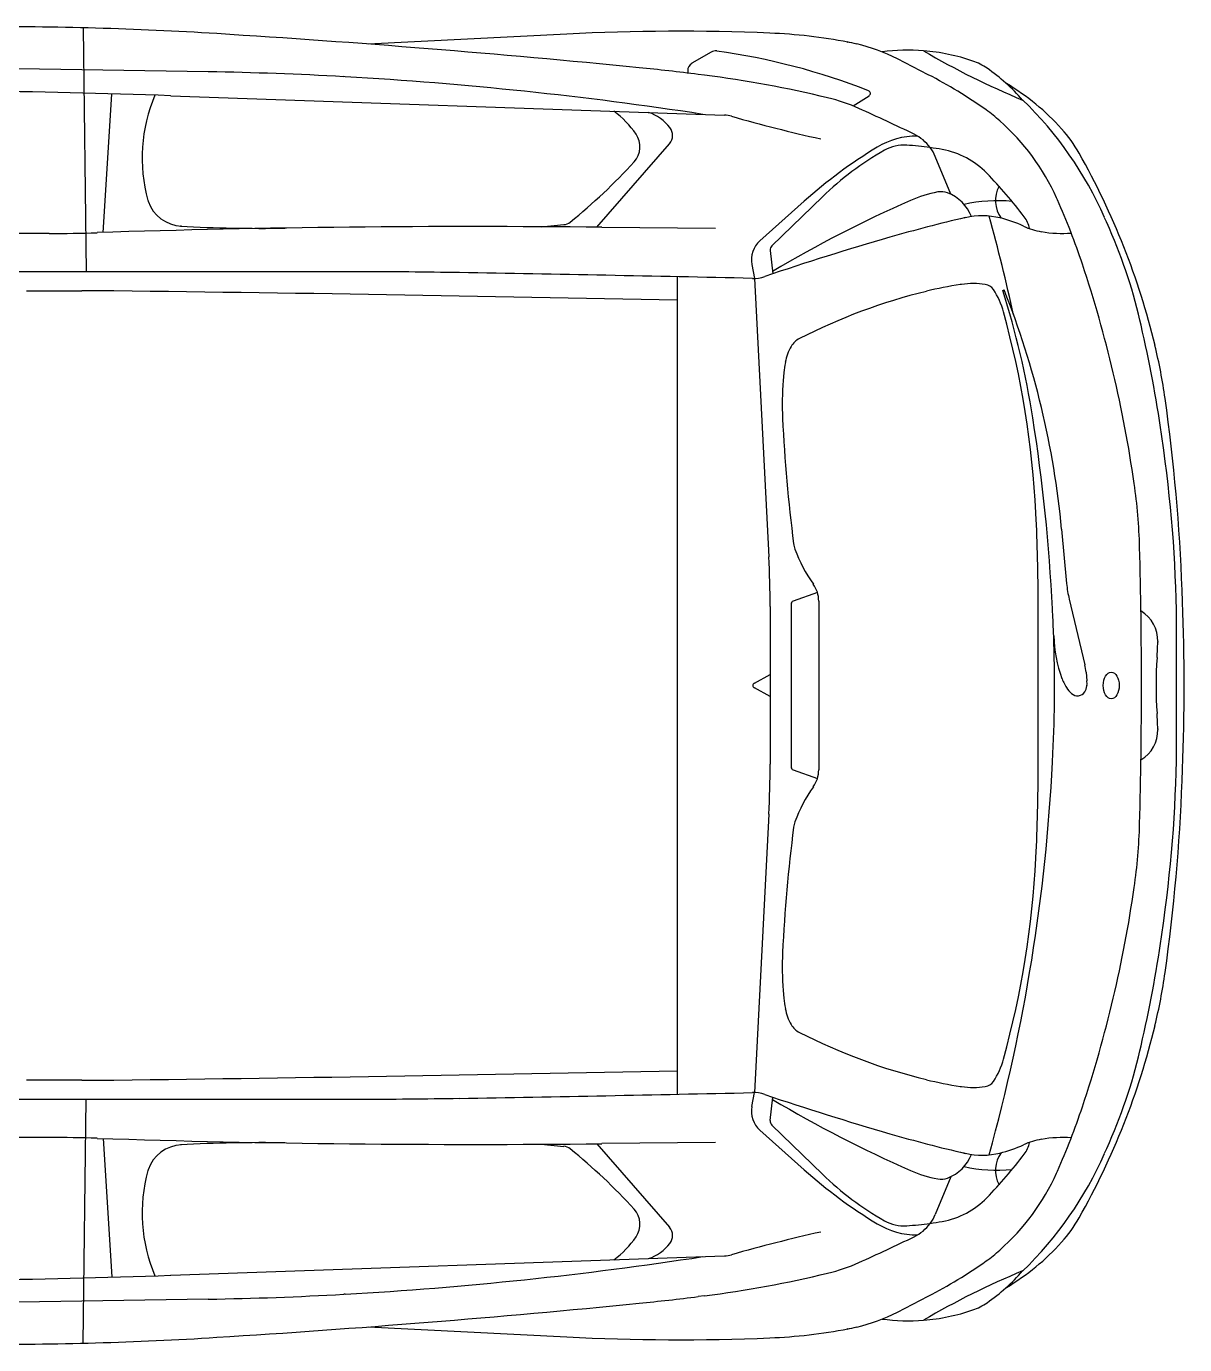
# Model space of a CAD drawing. Header units: millimetres. Extents: x 2646 to 50990, y 12226 to 40347.
# Drawn here: x 25830 to 27290, y 22324 to 23985 of the extents above; entities that cross this region are included whole.
import ezdxf

# ---------------------------------------------------------------- set-up
doc = ezdxf.new("R2010")
doc.units = ezdxf.units.MM

# ---------------------------------------------------------------- blocks, each defined once
blk = doc.blocks.new('A$C0C752781')
for p, q in [((2.4122, 1.7975), (2.4158, 1.4902)), ((3.0217, 1.7896), (2.7714, 1.7769)), ((3.3746, 1.7797), (3.3757, 1.7795)), ((3.2032, 1.7669), (3.1791, 1.7528)), ((2.5698, 1.7422), (1.9742, 1.7514)), ((3.4769, 1.7385), (3.438, 1.7584)), ((2.7423, 1.7359), (2.7406, 1.736)), ((3.1738, 1.7435), (3.1738, 1.7405)), ((3.195, 1.7378), (3.1869, 1.7389)), ((2.4373, 1.5398), (2.4485, 1.7141)), ((2.5225, 1.712), (3.2202, 1.6876)), ((3.3821, 1.6991), (3.4023, 1.7119)), ((3.0593, 1.5463), (3.1509, 1.6516)), ((3.5052, 1.5879), (3.4857, 1.6353)), ((3.3207, 1.5791), (3.2648, 1.5293)), ((3.3435, 1.5847), (3.2799, 1.5229)), ((3.6396, 1.581), (3.6386, 1.5833)), ((2.5361, 1.5477), (2.535, 1.5477)), ((2.9893, 1.5469), (3.0179, 1.5496)), ((3.209, 1.5447), (3.0656, 1.5462)), ((3.5226, 1.5581), (3.5217, 1.5579)), ((2.3693, 1.5385), (2.1281, 1.5385)), ((3.2777, 1.5171), (3.2811, 1.4877)), ((3.2547, 1.4995), (3.2581, 1.4819)), ((2.7588, 1.4902), (2.1348, 1.4902)), ((3.1607, 1.4839), (3.1607, 0.4543)), ((3.2581, 1.4819), (3.2761, 1.1313)), ((2.3407, 1.4664), (2.4106, 1.4664)), ((3.5187, 1.4743), (3.5172, 1.4741)), ((3.5707, 1.4667), (3.5724, 1.4674)), ((3.745, 1.4228), (3.7435, 1.4291)), ((3.2951, 1.3631), (3.2942, 1.3532)), ((3.2968, 1.376), (3.2968, 1.3758)), ((3.7735, 1.2654), (3.7706, 1.2856)), ((3.6126, 1.1859), (3.6125, 1.1865)), ((3.6448, 1.1659), (3.6512, 1.0974)), ((3.3373, 1.0862), (3.3065, 1.0752)), ((3.7973, 1.0744), (3.7967, 1.0892)), ((3.2777, 1.0684), (3.2777, 0.8698)), ((3.3041, 1.0719), (3.3041, 0.8663)), ((3.3389, 1.0753), (3.3389, 0.8629)), ((3.6154, 0.8673), (3.6154, 1.0709)), ((3.6339, 1.0547), (3.6333, 1.0658)), ((3.6544, 1.0777), (3.6741, 0.9953)), ((3.7898, 0.903), (3.7898, 1.0352)), ((3.766, 1.0244), (3.766, 1.0235)), ((3.2578, 0.9722), (3.2777, 0.983)), ((3.6757, 0.9858), (3.6767, 0.9751)), ((3.2777, 0.9552), (3.2578, 0.966)), ((3.6449, 0.9791), (3.6452, 0.978)), ((3.6511, 0.9664), (3.6511, 0.9665)), ((3.6768, 0.9692), (3.6767, 0.9687)), ((3.766, 0.9147), (3.766, 0.9138)), ((3.6333, 0.8724), (3.6339, 0.8835)), ((3.7967, 0.849), (3.7973, 0.8638)), ((3.3065, 0.863), (3.3373, 0.852)), ((3.2761, 0.8069), (3.2581, 0.4563)), ((3.6125, 0.7517), (3.6126, 0.7523)), ((3.7706, 0.6526), (3.7735, 0.6728)), ((3.2942, 0.585), (3.2951, 0.5751)), ((3.2968, 0.5624), (3.2968, 0.5622)), ((3.7435, 0.5091), (3.745, 0.5154)), ((2.4106, 0.4718), (2.3407, 0.4718)), ((3.2547, 0.4388), (3.2581, 0.4563)), ((3.2777, 0.4212), (3.2811, 0.4505)), ((3.5172, 0.4641), (3.5187, 0.4639)), ((2.1348, 0.448), (2.7588, 0.448)), ((2.4122, 0.1407), (2.4158, 0.448)), ((3.3435, 0.3535), (3.2799, 0.4153)), ((2.3693, 0.3997), (2.1281, 0.3997)), ((3.3207, 0.3591), (3.2648, 0.4089)), ((2.4373, 0.3984), (2.4485, 0.2241)), ((2.5361, 0.3905), (2.535, 0.3905)), ((2.9893, 0.3913), (3.0179, 0.3886)), ((3.0593, 0.3919), (3.1509, 0.2866)), ((3.209, 0.3936), (3.0656, 0.392)), ((3.5226, 0.3801), (3.5217, 0.3803)), ((3.5226, 0.3801), (3.5217, 0.3803)), ((3.5052, 0.3503), (3.4857, 0.3029)), ((3.6386, 0.3549), (3.6396, 0.3572)), ((2.5225, 0.2262), (3.2202, 0.2506)), ((2.7423, 0.2023), (2.7406, 0.2022)), ((3.195, 0.2004), (3.1869, 0.1993)), ((3.438, 0.1798), (3.4769, 0.1998)), ((2.5698, 0.1961), (1.9742, 0.1869)), ((2.7714, 0.1613), (3.0217, 0.1486)), ((3.3757, 0.1587), (3.3746, 0.1585))]:
    blk.add_line(p, q)
for centre, major_axis, ratio, start_param, end_param in [((2.3004, -2.4945), (-4.39, 0), 0.978, 4.648544, 4.718134), ((3.1629, -0.8748), (-2.728, 0), 0.978, 4.670489, 4.764172), ((1.6505, -12.4364), (14.5763, 0), 0.978, 1.470314, 1.506951), ((3.2496, 1.1474), (0.6585, 0), 0.978, 1.378121, 1.528896), ((3.3153, 1.4825), (-0.3096, 0), 0.978, 4.479616, 4.519713), ((3.3361, 1.5683), (-0.2195, 0), 0.978, 4.229298, 4.479616), ((3.2089, 1.7577), (0.011, 0), 0.978, 1.430424, 2.11084), ((3.0961, 0.9774), (0.8167, 0), 0.978, 1.187408, 1.430424), ((3.4517, 1.5301), (-0.2446, 0), 0.978, 4.633586, 4.847298), ((3.4517, 1.5301), (0.2446, 0), 0.978, 1.231651, 1.491993), ((3.9859, 2.6095), (-1.0023, 0), 0.978, 1.031168, 1.170895), ((2.8558, -0.7446), (2.5608, 0), 0.978, 1.441119, 1.470314), ((3.1848, 1.7435), (0.011, 0), 0.978, 2.11084, 3.141593), ((3.5087, 1.6882), (0.0732, 0), 0.978, 0.955053, 1.231651), ((3.4105, 1.5524), (0.2432, 0), 0.978, 0.705214, 0.955053), ((2.5062, -2.193), (-4.0241, 0), 0.978, 4.65411, 4.696596), ((2.4709, -2.8132), (4.6593, 0), 0.978, 1.415201, 1.512517), ((3.0119, 0.3644), (-1.4162, 0), 0.978, 4.471229, 4.582712), ((3.2083, 1.2377), (-0.5782, 0), 0.978, 4.080555, 4.229298), ((3.4203, 1.4773), (-0.299, 0), 0.978, 3.862395, 4.166406), ((2.1301, -9.0146), (10.9749, 0), 0.978, 1.535041, 1.558094), ((2.6961, 1.6336), (-0.2097, 0), 0.978, -0.39572, 0.263451), ((3.4003, 1.7149), (0.00366, 0), 0.978, -0.996892, 1.187408), ((3.2977, 1.5009), (-0.2195, 0), 0.978, 4.280446, 4.471229), ((2.2037, -0.8201), (-2.8328, 0), 0.978, 4.253232, 4.280446), ((3.4202, 1.5208), (0.2195, 0), 0.978, 0.83781, 0.938962), ((3.2588, 1.374), (-0.4788, 0), 0.978, 3.54683, 3.931769), ((3.0106, 1.5999), (-0.1178, 0), 0.978, 3.727506, 4.07444), ((3.1051, 1.6371), (-0.0584, 0), 0.978, 3.795995, 4.374158), ((3.2189, 1.6518), (-0.0366, 0), 0.978, 4.42818, 4.676634), ((3.783, 3.5406), (1.9754, 0), 0.978, 4.42818, 4.486895), ((3.3736, 1.4702), (-0.289, 0), 0.978, 3.553032, 3.979403), ((3.0844, 1.6478), (0.0293, 0), 0.978, -0.723272, 0.585913), ((3.1383, 1.662), (0.0165, 0), 0.978, -0.705143, 0.654403), ((3.4626, 1.5682), (-0.095, 0), 0.978, 4.704293, 5.269323), ((3.4348, 1.6153), (-0.0549, 0), 0.978, 3.766544, 4.253232), ((3.5117, 1.5558), (-0.1773, 0), 0.978, 3.646177, 3.862395), ((3.7462, 1.1228), (0.6315, 0), 0.978, 2.127731, 2.310323), ((3.4465, 1.6015), (-0.0494, 0), 0.978, 4.645611, 5.238619), ((3.4231, 1.26), (0.3993, 0), 0.978, 1.429633, 1.504018), ((3.4348, 1.6153), (0.0549, 0), 0.978, 0.382339, 0.624951), ((3.4231, 1.26), (0.3993, 0), 0.978, 1.391375, 1.429633), ((3.4761, 1.5457), (0.1024, 0), 0.978, 0.755448, 1.391375), ((2.5782, 2.0849), (0.7045, 0), 0.978, -0.882423, -0.723272), ((3.6161, 1.3159), (0.3871, 0), 0.978, 2.097027, 2.352203), ((2.8112, 1.1774), (0.9776, 0), 0.978, 0.232169, 0.504584), ((3.0859, 1.1863), (-0.6385, 0), 0.978, 3.781957, 3.897041), ((3.6007, 1.5799), (-0.0392, 0), 0.978, -0.48833, 0.616839), ((2.5149, 1.5858), (0.0219, 0), 0.978, 3.405044, 3.464986), ((2.5387, 1.5937), (0.0471, 0), 0.978, 3.464986, 4.657091), ((4.1121, 0.1511), (-1.6023, 0), 0.978, -1.147847, -1.025316), ((3.5193, 1.4389), (-0.1582, 0), 0.978, -1.377221, -1.147847), ((3.4931, 1.5697), (-0.0219, 0), 0.978, 4.332448, 4.905964), ((3.4816, 1.5415), (0.053, 0), 0.978, 0.361359, 1.190855), ((3.5642, 1.3886), (-0.1954, 0), 0.978, 4.618989, 4.930541), ((2.8013, 1.2232), (0.9146, 0), 0.978, 0.314397, 0.41144), ((3.5448, 1.4713), (-0.0915, 0), 0.978, 4.465116, 4.945048), ((2.9028, -12.4438), (14.3057, 0), 0.978, 1.55941, 1.603863), ((2.6361, 3.3339), (-1.8292, 0), 0.978, 1.515498, 1.587324), ((3.0165, 1.5638), (0.0146, 0), 0.978, -1.475279, -0.882423), ((3.9454, -0.1823), (-1.8292, 0), 0.978, -1.338138, -1.284299), ((1.2719, 0.9551), (-2.3641, 0), 0.978, 3.35103, 3.406459), ((3.5257, 1.3977), (0.1692, 0), 0.978, 1.135957, 1.323523), ((3.6355, 1.6288), (0.0915, 0), 0.978, 4.277549, 4.537714), ((3.5685, 1.538), (-0.0366, 0), 0.978, 3.33015, 3.781957), ((4.1977, 1.7679), (-0.543, 0), 0.978, 0.405237, 0.418484), ((3.0772, 1.2805), (-0.6835, 0), 0.978, 3.365761, 3.560077), ((2.3693, 3.3274), (-1.8292, 0), 0.978, 1.570796, 1.603863), ((3.287, 1.5055), (-0.0329, 0), 0.978, -0.831269, 0.187897), ((4.42, -1.7577), (3.5084, 0), 0.978, 1.857293, 1.904495), ((3.646, 1.6869), (-0.1517, 0), 0.978, 1.396122, 1.643853), ((3.285, 1.5178), (0.00732, 0), 0.978, 2.352203, 3.252346), ((2.0952, 0.9987), (-1.6571, 0), 0.978, 3.280818, 3.45599), ((2.7588, -5.6654), (7.3166, 0), 0.978, 1.553366, 1.570796), ((1.6363, -68.6402), (71.7178, 0), 0.978, 1.548218, 1.553366), ((3.2564, 1.5248), (0.0439, 0), 0.978, 4.68981, 5.046088), ((2.4106, 0.0353), (1.4633, 0), 0.978, 1.558948, 1.570796), ((1.5375, -72.0297), (-75.1546, 0), 0.978, 4.690788, 4.70054), ((3.6523, 0.7728), (0.7303, 0), 0.978, 1.81675, 2.051385), ((3.5903, 1.0145), (-0.4756, 0), 0.978, -1.41666, -1.324842), ((3.5341, 1.3771), (-0.1005, 0), 0.978, 4.566182, 4.866525), ((3.5466, 1.4602), (-0.0146, 0), 0.978, 3.708085, 4.566182), ((3.4704, 1.4128), (0.105, 0), 0.978, 0.263905, 0.566492), ((2.4889, 1.138), (1.1328, 0), 0.978, 0.152471, 0.301255), ((2.5197, 1.0663), (1.1298, 0), 0.978, 0.090243, 0.371457), ((2.3941, 1.1284), (1.2198, 0), 0.978, 0.048714, 0.263905), ((2.1343, 1.0637), (1.652, 0), 0.978, 0.137791, 0.224169), ((3.3615, 1.3649), (0.0657, 0), 0.978, 2.632508, 2.967058), ((3.3265, 1.384), (-0.0256, 0), 0.978, -1.090207, -0.509085), ((3.056, 1.234), (0.726, 0), 0.978, 0.136703, 0.232169), ((3.4409, 1.351), (0.1463, 0), 0.978, 2.967058, 3.056498), ((3.6587, 1.3228), (0.3658, 0), 0.978, 3.056498, 3.189989), ((1.3157, 0.9999), (2.4827, 0), 0.978, 0.036796, 0.136703), ((5.4658, 1.4084), (-2.175, 0), 0.978, 0.048397, 0.122815), ((1.2719, 0.9551), (2.3641, 0), 0.978, 0.047885, 0.152471), ((2.076, 1.0352), (1.7137, 0), 0.978, 0, 0.137791), ((3.0117, 1.1243), (-0.7317, 0), 0.978, 3.168104, 3.280818), ((1.2009, 1.0709), (2.4145, 0), 0.978, 0, 0.048714), ((3.3398, 1.1517), (0.0329, 0), 0.978, 3.264408, 3.483601), ((1.9973, 1.0684), (-1.2804, 0), 0.978, 3.141593, 3.191832), ((3.489, 1.2037), (0.1912, 0), 0.978, 3.483601, 3.750002), ((-2.9713, 0.9691), (6.7168, 0), 0.978, -0.026511, 0.026511), ((3.3005, 1.0753), (-0.0384, 0), 0.978, 3.141593, 3.750002), ((3.7969, 1.1103), (0.1463, 0), 0.978, 3.231836, 3.371248), ((3.3078, 1.0719), (-0.00366, 0), 0.978, -1.22136, 0), ((3.7212, 1.0256), (-0.0449, 0), 0.978, 3.113115, 4.158071), ((0.8726, 0.9691), (-2.9266, 0), 0.978, 3.104796, 3.178389), ((1.8068, 0.9691), (-1.8292, 0), 0.978, 3.17648, 3.189478), ((1.8068, 0.9691), (1.8292, 0), 0.978, -0.047885, 0.034887), ((3.8177, 1.0377), (0.1829, 0), 0.978, 3.17648, 3.481909), ((3.2175, 1.0388), (-0.5487, 0), 0.978, 3.07759, 3.113115), ((4.3292, 0.9691), (0.5653, 0), 0.978, 3.07759, 3.205596), ((3.6029, 0.979), (-0.0732, 0), 0.978, 3.235882, 3.371248), ((3.7074, 0.9691), (0, 0.0167), 0.606888, 3.141593, 9.424778), ((3.2596, 0.9691), (0.00366, 0), 0.978, 2.075726, 4.207459), ((3.7069, 1.0006), (-0.0658, 0), 0.978, 0.340317, 0.557904), ((3.6822, 0.9854), (0.0367, 0), 0.978, 3.699497, 3.968511), ((3.6598, 0.9701), (-0.017, 0), 0.978, 2.563954, 3.055113), ((3.644, 0.972), (-0.0329, 0), 0.978, 3.055113, 3.235882), ((3.6648, 0.9669), (-0.011, 0), 0.978, 0.826918, 2.563954), ((3.2175, 0.8994), (0.5487, 0), 0.978, 0.028477, 0.064003), ((3.7212, 0.9126), (0.0449, 0), 0.978, -1.016478, 0.028477), ((2.076, 0.903), (-1.7137, 0), 0.978, 3.003801, 3.141593), ((1.9973, 0.8698), (-1.2804, 0), 0.978, 3.091353, 3.141593), ((3.3078, 0.8663), (-0.00366, 0), 0.978, 0, 1.22136), ((1.2719, 0.9831), (-2.3641, 0), 0.978, 2.876726, 3.093707), ((1.2009, 0.8673), (-2.4145, 0), 0.978, 3.092879, 3.141593), ((3.3005, 0.8629), (0.0384, 0), 0.978, -0.608409, 0), ((1.3157, 0.9383), (-2.4827, 0), 0.978, 3.004889, 3.104796), ((3.489, 0.7345), (0.1912, 0), 0.978, 2.533183, 2.799584), ((3.3398, 0.7865), (-0.0329, 0), 0.978, -0.342009, -0.122815), ((5.4658, 0.5298), (2.175, 0), 0.978, 3.018777, 3.093196), ((3.0117, 0.8139), (-0.7317, 0), 0.978, 3.002367, 3.115081), ((2.3941, 0.8098), (1.2198, 0), 0.978, -0.263905, -0.048714), ((2.0952, 0.9395), (1.6571, 0), 0.978, -0.314397, -0.139226), ((2.1343, 0.8745), (1.652, 0), 0.978, -0.224169, -0.137791), ((3.6587, 0.6154), (-0.3658, 0), 0.978, -0.048397, 0.085095), ((3.056, 0.7042), (-0.726, 0), 0.978, 2.909424, 3.004889), ((3.4409, 0.5872), (-0.1463, 0), 0.978, 0.085095, 0.174535), ((3.3615, 0.5733), (-0.0657, 0), 0.978, 0.174535, 0.509085), ((3.3265, 0.5542), (-0.0256, 0), 0.978, 0.509085, 1.090207), ((3.6523, 1.1654), (0.7303, 0), 0.978, 4.2318, 4.466435), ((2.8112, 0.7608), (-0.9776, 0), 0.978, 2.637009, 2.909424), ((3.4704, 0.5254), (0.105, 0), 0.978, -0.566492, -0.263905), ((3.0772, 0.6577), (0.6835, 0), 0.978, -0.418484, -0.224169), ((1.5375, 73.9679), (-75.1546, 0), 0.978, 1.582645, 1.592397), ((2.4106, 1.9029), (-1.4633, 0), 0.978, 1.570796, 1.582645), ((3.5903, 0.9237), (-0.4756, 0), 0.978, 1.324842, 1.41666), ((3.5466, 0.478), (-0.0146, 0), 0.978, 1.717003, 2.5751), ((2.7588, 7.6037), (7.3166, 0), 0.978, 4.712389, 4.729819), ((1.6363, 70.5784), (-71.7178, 0), 0.978, 1.588226, 1.593375), ((3.2564, 0.4134), (0.0439, 0), 0.978, 1.237097, 1.593375), ((4.42, 3.6959), (3.5084, 0), 0.978, 4.37869, 4.425892), ((3.5341, 0.5611), (0.1005, 0), 0.978, 4.558253, 4.858596), ((3.287, 0.4327), (0.0329, 0), 0.978, 2.953696, 3.972862), ((4.1121, 1.7872), (-1.6023, 0), 0.978, 1.025316, 1.147847), ((2.8013, 0.715), (0.9146, 0), 0.978, -0.41144, -0.314397), ((3.285, 0.4204), (-0.00732, 0), 0.978, -0.110753, 0.78939), ((2.3693, -1.3892), (-1.8292, 0), 0.978, 4.679322, 4.712389), ((2.9028, 14.382), (14.3057, 0), 0.978, 4.679322, 4.723775), ((3.9454, 2.1205), (1.8292, 0), 0.978, 4.425892, 4.47973), ((3.646, 0.2513), (0.1517, 0), 0.978, 1.49774, 1.745471), ((2.5387, 0.3445), (-0.0471, 0), 0.978, -1.515498, -0.323393), ((2.6361, -1.3957), (-1.8292, 0), 0.978, 4.695861, 4.767687), ((3.0165, 0.3744), (0.0146, 0), 0.978, 0.882423, 1.475279), ((2.5782, -0.1467), (0.7045, 0), 0.978, 0.723272, 0.882423), ((3.5257, 0.5406), (-0.1692, 0), 0.978, 1.81807, 2.005636), ((3.6355, 0.3094), (-0.0915, 0), 0.978, -1.396122, -1.135957), ((3.5685, 0.4002), (0.0366, 0), 0.978, -0.640365, -0.188557), ((4.1977, 0.1703), (0.543, 0), 0.978, 2.723108, 2.736356), ((3.4816, 0.3967), (-0.053, 0), 0.978, 1.950738, 2.780234), ((3.5448, 0.4669), (-0.0915, 0), 0.978, 1.338138, 1.81807), ((3.0859, 0.7519), (0.6385, 0), 0.978, -0.755448, -0.640365), ((3.6007, 0.3583), (0.0392, 0), 0.978, 2.524753, 3.629922), ((3.2588, 0.5642), (0.4788, 0), 0.978, -0.790176, -0.405237), ((2.6961, 0.3046), (0.2097, 0), 0.978, 2.878141, 3.537313), ((2.5149, 0.3524), (-0.0219, 0), 0.978, -0.323393, -0.263451), ((3.7462, 0.8154), (0.6315, 0), 0.978, 3.972862, 4.155455), ((3.6161, 0.6223), (-0.3871, 0), 0.978, 0.78939, 1.044566), ((3.5193, 0.4993), (0.1582, 0), 0.978, 4.28944, 4.518814), ((3.5642, 0.5497), (0.1954, 0), 0.978, 4.494237, 4.805789), ((3.3736, 0.468), (-0.289, 0), 0.978, 2.303782, 2.730153), ((3.4931, 0.3685), (0.0219, 0), 0.978, 4.518814, 5.09233), ((3.4761, 0.3925), (-0.1024, 0), 0.978, 1.750218, 2.386145), ((3.0844, 0.2904), (-0.0293, 0), 0.978, 2.555679, 3.864865), ((3.4348, 0.3229), (-0.0549, 0), 0.978, 2.516642, 2.759253), ((3.1383, 0.2762), (-0.0165, 0), 0.978, 2.48719, 3.846735), ((3.4626, 0.37), (0.095, 0), 0.978, 4.155455, 4.720485), ((3.4465, 0.3367), (0.0494, 0), 0.978, 4.186159, 4.779167), ((3.4231, 0.6782), (-0.3993, 0), 0.978, 1.637574, 1.711959), ((3.4348, 0.3229), (0.0549, 0), 0.978, -1.111639, -0.624951), ((3.4231, 0.6782), (-0.3993, 0), 0.978, 1.711959, 1.750218), ((3.5117, 0.3824), (0.1773, 0), 0.978, -0.720802, -0.504584), ((3.0106, 0.3383), (0.1178, 0), 0.978, -0.932848, -0.585913), ((3.1051, 0.3011), (0.0584, 0), 0.978, -1.232565, -0.654403), ((3.783, -1.6024), (1.9754, 0), 0.978, 1.79629, 1.855005), ((2.2037, 2.7583), (2.8328, 0), 0.978, -1.138853, -1.111639), ((3.4203, 0.4609), (0.299, 0), 0.978, -1.024814, -0.720802), ((2.4709, 4.7514), (-4.6593, 0), 0.978, 1.629075, 1.726392), ((3.2189, 0.2864), (0.0366, 0), 0.978, -1.535041, -1.286587), ((3.4202, 0.4174), (-0.2195, 0), 0.978, 2.202631, 2.303782), ((3.2977, 0.4373), (0.2195, 0), 0.978, -1.329637, -1.138853), ((3.2083, 0.7006), (0.5782, 0), 0.978, -1.087706, -0.938962), ((2.1301, 10.9528), (-10.9749, 0), 0.978, 1.583499, 1.606551), ((3.0119, 1.5738), (1.4162, 0), 0.978, -1.441119, -1.329637), ((3.9859, -0.6713), (-1.0023, 0), 0.978, -1.170895, -1.031168), ((3.4105, 0.3858), (-0.2432, 0), 0.978, 2.186539, 2.436379), ((2.5062, 4.1312), (4.0241, 0), 0.978, -1.555004, -1.512517), ((2.8558, 2.6828), (2.5608, 0), 0.978, -1.470314, -1.441119), ((1.6505, 14.3746), (-14.5763, 0), 0.978, 1.634641, 1.671279), ((3.5087, 0.25), (-0.0732, 0), 0.978, 1.909942, 2.186539), ((3.3361, 0.3699), (0.2195, 0), 0.978, -1.338023, -1.087706), ((3.4517, 0.4081), (-0.2446, 0), 0.978, 1.435887, 1.6496), ((3.4517, 0.4081), (0.2446, 0), 0.978, -1.491993, -1.231651), ((3.2496, 0.7908), (-0.6585, 0), 0.978, 1.612696, 1.763472), ((3.3153, 0.4557), (0.3096, 0), 0.978, -1.378121, -1.338023), ((2.3004, 4.4327), (-4.39, 0), 0.978, 1.565052, 1.634641), ((3.1629, 2.813), (2.728, 0), 0.978, 4.660606, 4.754289)]:
    blk.add_ellipse(centre, major_axis=major_axis, ratio=ratio, start_param=start_param, end_param=end_param)

msp = doc.modelspace()

# ---------------------------------------------------------------- block references
at = {"xscale": 1000, "yscale": 1000, "zscale": 1000}
msp.add_blockref('A$C0C752781', (23489.8, 22185.5), dxfattribs=at)

doc.saveas('drawing.dxf')
